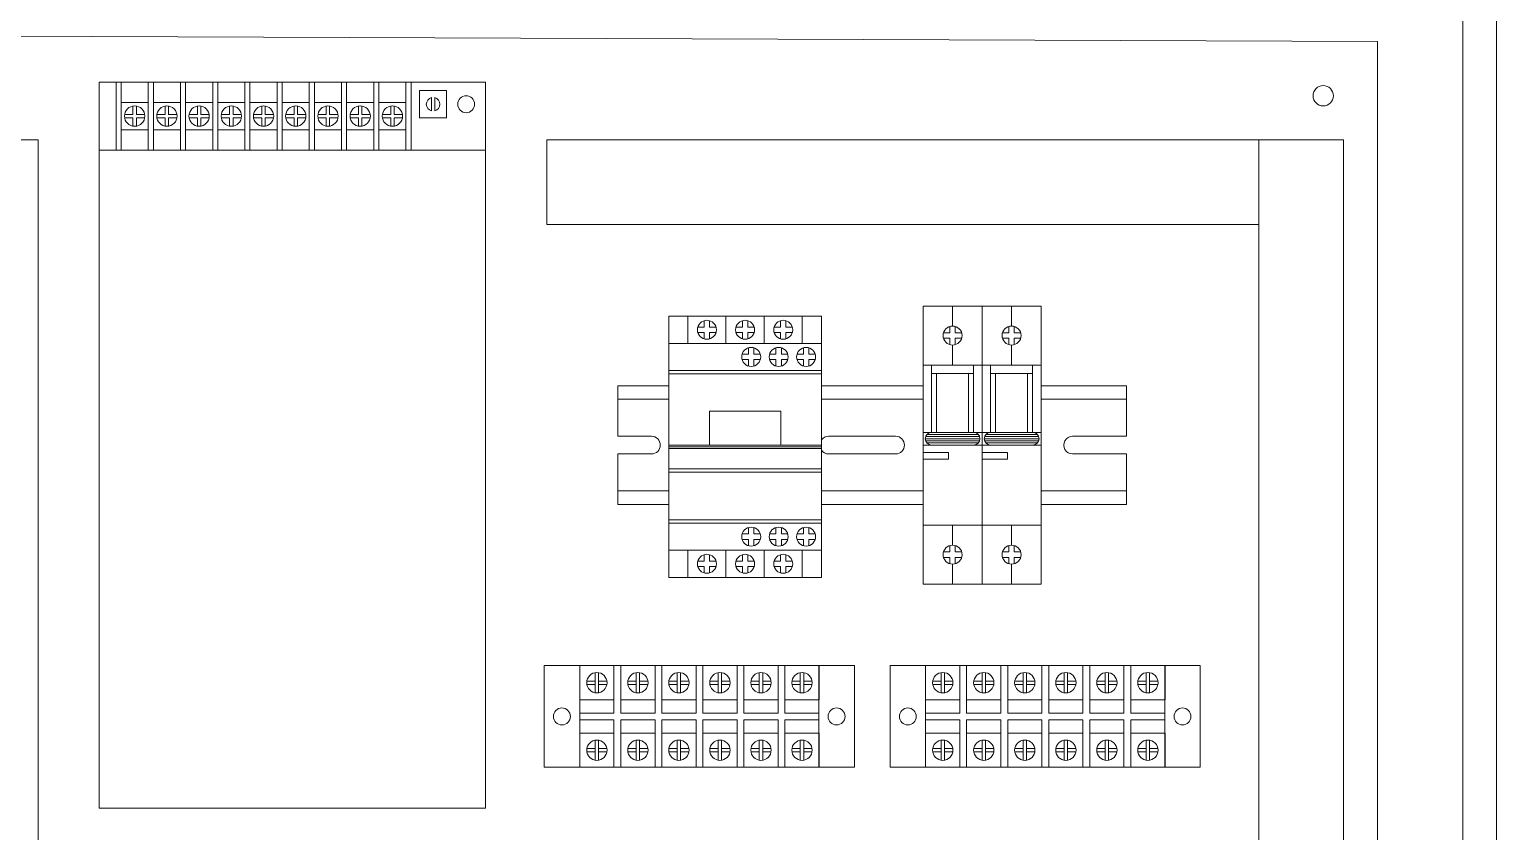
# Model space of a CAD drawing. Header units: millimetres. Extents: x 1937 to 4749, y 83 to 1608.
# Drawn here: x 1985.6 to 2072.1, y 564.7 to 612 of the extents above; entities that cross this region are included whole.
import ezdxf

# ---------------------------------------------------------------- set-up
doc = ezdxf.new("R2010")
doc.units = ezdxf.units.MM
doc.layers.get('0').update_dxf_attribs({"lineweight": 0})
for name, color, linetype, lineweight in [('Box Panel', 7, 'Continuous', 0), ('Kontaktor', 7, 'Continuous', 0), ('MCB', 7, 'Continuous', 0), ('PSU', 7, 'Continuous', 0)]:
    doc.layers.add(name, color=color, linetype=linetype, lineweight=lineweight)
doc.layers.add('Cable Duct', color=7, linetype='Continuous')

# ---------------------------------------------------------------- blocks, each defined once
blk = doc.blocks.new('MCB 1 FASA')
at = {"layer": 'MCB'}
for p, q in [((-8.7, 41), (8.7, 41)), ((-8.7, -41), (-8.7, 41)), ((0, 41), (0, 35.1)), ((8.7, 41), (8.7, -41)), ((-0.8, 34.99), (-0.8, 33.1)), ((0.8, 34.99), (0.8, 33.1)), ((-2.69, 33.1), (-0.8, 33.1)), ((-2.69, 31.5), (-0.8, 31.5)), ((-0.8, 31.5), (-0.8, 29.62)), ((0.8, 33.1), (2.68, 33.1)), ((0.8, 31.5), (0.8, 29.62)), ((0.8, 31.5), (2.68, 31.5)), ((0, 29.5), (0, 23.6)), ((-6.2, 3.75), (-6.2, 23.6)), ((6.2, 23.6), (6.2, 3.75)), ((8.7, 23.6), (8.7, 0)), ((-6.2, 21.1), (6.2, 21.1)), ((-4.7, 3.75), (-4.7, 21.1)), ((4.7, 21.1), (4.7, 3.75)), ((-6.2, 3.75), (-8.7, 3.75)), ((8.7, 0), (-8.7, 0)), ((-8.08, 1.88), (8.07, 1.88)), ((-7.97, 2.5), (7.96, 2.5)), ((-7.97, 1.25), (7.96, 1.25)), ((-7.6, 3.13), (7.59, 3.13)), ((-7.6, 0.63), (7.59, 0.63)), ((-6.2, 3.75), (6.2, 3.75)), ((-6.2, 0), (6.2, 0)), ((6.2, 3.75), (8.7, 3.75)), ((0, -23.6), (0, -29.5)), ((-0.8, -29.61), (-0.8, -31.5)), ((0.8, -29.61), (0.8, -31.5)), ((-2.69, -31.5), (-0.8, -31.5)), ((-2.69, -33.1), (-0.8, -33.1)), ((-0.8, -33.1), (-0.8, -34.98)), ((0.8, -31.5), (2.68, -31.5)), ((0.8, -33.1), (0.8, -34.98)), ((0.8, -33.1), (2.68, -33.1)), ((0, -35.1), (0, -41)), ((8.7, -41), (-8.7, -41))]:
    blk.add_line(p, q, dxfattribs=at)
for points in [[(-8.7, 23.6), (8.7, 23.6), (8.7, 41), (-8.7, 41)], [(-8.7, -2.14), (-1.2, -2.14), (-1.2, -4.14), (-8.7, -4.14)], [(-8.7, -41), (8.7, -41), (8.7, -23.6), (-8.7, -23.6)]]:
    blk.add_lwpolyline(points, close=True, dxfattribs=at)
for centre in [(0, 32.3), (0, -32.3)]:
    blk.add_circle(centre, 2.8, dxfattribs=at)
for centre, start, end in [((-6.2, 1.88), 90, 270), ((6.2, 1.88), 270, 90)]:
    blk.add_arc(centre, 1.88, start, end, dxfattribs=at)
blk = doc.blocks.new('PSU')
for p, q in [((109.17, 19.87), (22.17, 19.87)), ((22.17, 19.87), (22.17, -0.13)), ((23.67, 19.87), (23.67, -0.13)), ((31.67, 19.87), (31.67, -0.13)), ((33.17, 19.87), (33.17, -0.13)), ((41.17, 19.87), (41.17, -0.13)), ((42.67, 19.87), (42.67, -0.13)), ((50.67, 19.87), (50.67, -0.13)), ((52.17, 19.87), (52.17, -0.13)), ((60.17, 19.87), (60.17, -0.13)), ((61.67, 19.87), (61.67, -0.13)), ((69.67, 19.87), (69.67, -0.13)), ((71.17, 19.87), (71.17, -0.13)), ((79.17, 19.87), (79.17, -0.13)), ((80.67, 19.87), (80.67, -0.13)), ((88.67, 19.87), (88.67, -0.13)), ((90.17, 19.87), (90.17, -0.13)), ((98.17, 19.87), (98.17, -0.13)), ((99.67, 19.87), (99.67, -0.13)), ((107.67, -0.13), (107.67, 19.87)), ((109.17, -0.13), (109.17, 19.87)), ((24.71, 10.37), (27.17, 10.37)), ((24.71, 9.37), (27.17, 9.37)), ((27.17, 12.83), (27.17, 10.37)), ((27.17, 9.37), (27.17, 6.91)), ((28.17, 12.83), (28.17, 10.37)), ((28.17, 10.37), (30.63, 10.37)), ((28.17, 9.37), (28.17, 6.91)), ((28.17, 9.37), (30.63, 9.37)), ((34.21, 10.37), (36.67, 10.37)), ((34.21, 9.37), (36.67, 9.37)), ((36.67, 12.83), (36.67, 10.37)), ((36.67, 9.37), (36.67, 6.91)), ((37.67, 12.83), (37.67, 10.37)), ((37.67, 10.37), (40.13, 10.37)), ((37.67, 9.37), (37.67, 6.91)), ((37.67, 9.37), (40.13, 9.37)), ((43.71, 10.37), (46.17, 10.37)), ((43.71, 9.37), (46.17, 9.37)), ((46.17, 12.83), (46.17, 10.37)), ((46.17, 9.37), (46.17, 6.91)), ((47.17, 12.83), (47.17, 10.37)), ((47.17, 10.37), (49.63, 10.37)), ((47.17, 9.37), (47.17, 6.91)), ((47.17, 9.37), (49.63, 9.37)), ((53.21, 10.37), (55.67, 10.37)), ((53.21, 9.37), (55.67, 9.37)), ((55.67, 12.83), (55.67, 10.37)), ((55.67, 9.37), (55.67, 6.91)), ((56.67, 12.83), (56.67, 10.37)), ((56.67, 10.37), (59.13, 10.37)), ((56.67, 9.37), (56.67, 6.91)), ((56.67, 9.37), (59.13, 9.37)), ((62.71, 10.37), (65.17, 10.37)), ((62.71, 9.37), (65.17, 9.37)), ((65.17, 12.83), (65.17, 10.37)), ((65.17, 9.37), (65.17, 6.91)), ((66.17, 12.83), (66.17, 10.37)), ((66.17, 10.37), (68.63, 10.37)), ((66.17, 9.37), (66.17, 6.91)), ((66.17, 9.37), (68.63, 9.37)), ((72.21, 10.37), (74.67, 10.37)), ((72.21, 9.37), (74.67, 9.37)), ((74.67, 12.83), (74.67, 10.37)), ((74.67, 9.37), (74.67, 6.91)), ((75.67, 12.83), (75.67, 10.37)), ((75.67, 10.37), (78.13, 10.37)), ((75.67, 9.37), (75.67, 6.91)), ((75.67, 9.37), (78.13, 9.37)), ((81.71, 10.37), (84.17, 10.37)), ((81.71, 9.37), (84.17, 9.37)), ((84.17, 12.83), (84.17, 10.37)), ((84.17, 9.37), (84.17, 6.91)), ((85.17, 12.83), (85.17, 10.37)), ((85.17, 10.37), (87.63, 10.37)), ((85.17, 9.37), (85.17, 6.91)), ((85.17, 9.37), (87.63, 9.37)), ((91.21, 10.37), (93.67, 10.37)), ((91.21, 9.37), (93.67, 9.37)), ((93.67, 12.83), (93.67, 10.37)), ((93.67, 9.37), (93.67, 6.91)), ((94.67, 12.83), (94.67, 10.37)), ((94.67, 10.37), (97.13, 10.37)), ((94.67, 9.37), (94.67, 6.91)), ((94.67, 9.37), (97.13, 9.37)), ((100.71, 10.37), (103.17, 10.37)), ((100.71, 9.37), (103.17, 9.37)), ((103.17, 12.83), (103.17, 10.37)), ((103.17, 9.37), (103.17, 6.91)), ((104.17, 12.83), (104.17, 10.37)), ((104.17, 10.37), (106.63, 10.37)), ((104.17, 9.37), (104.17, 6.91)), ((104.17, 9.37), (106.63, 9.37)), ((15.17, 8.31), (15.17, 4.43)), ((16.17, 8.31), (16.17, 4.43)), ((22.17, -0.13), (109.17, -0.13))]:
    blk.add_line(p, q)
for points in [[(23.67, 13.87), (31.67, 13.87), (31.67, 5.87), (23.67, 5.87)], [(33.17, 13.87), (41.17, 13.87), (41.17, 5.87), (33.17, 5.87)], [(42.67, 13.87), (50.67, 13.87), (50.67, 5.87), (42.67, 5.87)], [(52.17, 13.87), (60.17, 13.87), (60.17, 5.87), (52.17, 5.87)], [(61.67, 13.87), (69.67, 13.87), (69.67, 5.87), (61.67, 5.87)], [(71.17, 13.87), (79.17, 13.87), (79.17, 5.87), (71.17, 5.87)], [(80.67, 13.87), (88.67, 13.87), (88.67, 5.87), (80.67, 5.87)], [(90.17, 13.87), (98.17, 13.87), (98.17, 5.87), (90.17, 5.87)], [(99.67, 13.87), (107.67, 13.87), (107.67, 5.87), (99.67, 5.87)], [(11.67, 10.37), (19.67, 10.37), (19.67, 2.37), (11.67, 2.37)]]:
    blk.add_lwpolyline(points, close=True)
for centre, radius in [((5.92, 6.37), 2.5), ((27.67, 9.87), 3), ((37.17, 9.87), 3), ((46.67, 9.87), 3), ((56.17, 9.87), 3), ((65.67, 9.87), 3), ((75.17, 9.87), 3), ((84.67, 9.87), 3), ((94.17, 9.87), 3), ((103.67, 9.87), 3)]:
    blk.add_circle(centre, radius)
for start, end in [(104.4775, 255.5225), (284.4775, 75.5225)]:
    blk.add_arc((15.67, 6.37), 2, start, end)
at = {"layer": 'PSU'}
for p, q in [((0.17, -0.13), (0.17, 213.87)), ((0.17, 213.87), (114.17, 213.87)), ((114.17, 213.87), (114.17, -0.13)), ((114.17, 19.87), (0.17, 19.87)), ((114.17, -0.13), (0.17, -0.13))]:
    blk.add_line(p, q, dxfattribs=at)
blk = doc.blocks.new('Kontaktor')
at = {"layer": 'Kontaktor'}
for p, q in [((2979.03, 1753.55), (3024.03, 1753.55)), ((2979.03, 1676.55), (2979.03, 1753.55)), ((2984.65, 1753.55), (2984.65, 1745.55)), ((2995.9, 1753.55), (2995.9, 1745.55)), ((3007.15, 1753.55), (3007.15, 1745.55)), ((3018.4, 1753.55), (3018.4, 1745.55)), ((3024.03, 1753.55), (3024.03, 1676.55)), ((2987.59, 1750.35), (2989.48, 1750.35)), ((2987.59, 1748.75), (2989.48, 1748.75)), ((2989.48, 1752.23), (2989.48, 1750.35)), ((2989.48, 1748.75), (2989.48, 1746.86)), ((2991.08, 1752.23), (2991.08, 1750.35)), ((2991.08, 1750.35), (2992.96, 1750.35)), ((2991.08, 1748.75), (2991.08, 1746.86)), ((2991.08, 1748.75), (2992.96, 1748.75)), ((2998.84, 1750.35), (3000.73, 1750.35)), ((2998.84, 1748.75), (3000.73, 1748.75)), ((3000.73, 1752.23), (3000.73, 1750.35)), ((3000.73, 1748.75), (3000.73, 1746.86)), ((3002.33, 1752.23), (3002.33, 1750.35)), ((3002.33, 1750.35), (3004.21, 1750.35)), ((3002.33, 1748.75), (3002.33, 1746.86)), ((3002.33, 1748.75), (3004.21, 1748.75)), ((3010.09, 1750.35), (3011.98, 1750.35)), ((3010.09, 1748.75), (3011.98, 1748.75)), ((3011.98, 1752.23), (3011.98, 1750.35)), ((3011.98, 1748.75), (3011.98, 1746.86)), ((3013.58, 1752.23), (3013.58, 1750.35)), ((3013.58, 1750.35), (3015.46, 1750.35)), ((3013.58, 1748.75), (3013.58, 1746.86)), ((3013.58, 1748.75), (3015.46, 1748.75)), ((2979.03, 1745.55), (3024.03, 1745.55)), ((3002.53, 1744.23), (3002.53, 1742.35)), ((3004.13, 1744.23), (3004.13, 1742.35)), ((3010.63, 1744.23), (3010.63, 1742.35)), ((3012.23, 1744.23), (3012.23, 1742.35)), ((3018.73, 1744.23), (3018.73, 1742.35)), ((3020.33, 1744.23), (3020.33, 1742.35)), ((3000.64, 1742.35), (3002.53, 1742.35)), ((3000.64, 1740.75), (3002.53, 1740.75)), ((3002.53, 1740.75), (3002.53, 1738.86)), ((3004.13, 1742.35), (3006.01, 1742.35)), ((3004.13, 1740.75), (3004.13, 1738.86)), ((3004.13, 1740.75), (3006.01, 1740.75)), ((3008.74, 1742.35), (3010.63, 1742.35)), ((3008.74, 1740.75), (3010.63, 1740.75)), ((3010.63, 1740.75), (3010.63, 1738.86)), ((3012.23, 1742.35), (3014.11, 1742.35)), ((3012.23, 1740.75), (3012.23, 1738.86)), ((3012.23, 1740.75), (3014.11, 1740.75)), ((3016.84, 1742.35), (3018.73, 1742.35)), ((3016.84, 1740.75), (3018.73, 1740.75)), ((3018.73, 1740.75), (3018.73, 1738.86)), ((3020.33, 1742.35), (3022.21, 1742.35)), ((3020.33, 1740.75), (3020.33, 1738.86)), ((3020.33, 1740.75), (3022.21, 1740.75)), ((2979.03, 1737.55), (3024.03, 1737.55)), ((2979.03, 1736.55), (3024.03, 1736.55)), ((3012.03, 1725.55), (2991.03, 1725.55)), ((2991.03, 1715.55), (2991.03, 1725.55)), ((3012.03, 1725.55), (3012.03, 1715.55)), ((3024.03, 1715.55), (2979.03, 1715.55)), ((2979.03, 1715.05), (3024.03, 1715.05)), ((3024.03, 1714.55), (2979.03, 1714.55)), ((3024.03, 1708.55), (2979.03, 1708.55)), ((3024.03, 1707.55), (2979.03, 1707.55)), ((3024.03, 1693.55), (2979.03, 1693.55)), ((3024.03, 1692.55), (2979.03, 1692.55)), ((3000.64, 1689.35), (3002.53, 1689.35)), ((3000.64, 1687.75), (3002.53, 1687.75)), ((3002.53, 1691.23), (3002.53, 1689.35)), ((3002.53, 1687.75), (3002.53, 1685.86)), ((3004.13, 1691.23), (3004.13, 1689.35)), ((3004.13, 1689.35), (3006.01, 1689.35)), ((3004.13, 1687.75), (3004.13, 1685.86)), ((3004.13, 1687.75), (3006.01, 1687.75)), ((3008.74, 1689.35), (3010.63, 1689.35)), ((3008.74, 1687.75), (3010.63, 1687.75)), ((3010.63, 1691.23), (3010.63, 1689.35)), ((3010.63, 1687.75), (3010.63, 1685.86)), ((3012.23, 1691.23), (3012.23, 1689.35)), ((3012.23, 1689.35), (3014.11, 1689.35)), ((3012.23, 1687.75), (3012.23, 1685.86)), ((3012.23, 1687.75), (3014.11, 1687.75)), ((3016.84, 1689.35), (3018.73, 1689.35)), ((3016.84, 1687.75), (3018.73, 1687.75)), ((3018.73, 1691.23), (3018.73, 1689.35)), ((3018.73, 1687.75), (3018.73, 1685.86)), ((3020.33, 1691.23), (3020.33, 1689.35)), ((3020.33, 1689.35), (3022.21, 1689.35)), ((3020.33, 1687.75), (3020.33, 1685.86)), ((3020.33, 1687.75), (3022.21, 1687.75)), ((3024.03, 1684.55), (2979.03, 1684.55)), ((2984.65, 1684.55), (2984.65, 1676.55)), ((2995.9, 1684.55), (2995.9, 1676.55)), ((3007.15, 1684.55), (3007.15, 1676.55)), ((3018.4, 1684.55), (3018.4, 1676.55)), ((2987.59, 1681.35), (2989.48, 1681.35)), ((2987.59, 1679.75), (2989.48, 1679.75)), ((2989.48, 1683.23), (2989.48, 1681.35)), ((2989.48, 1679.75), (2989.48, 1677.86)), ((2991.08, 1683.23), (2991.08, 1681.35)), ((2991.08, 1681.35), (2992.96, 1681.35)), ((2991.08, 1679.75), (2991.08, 1677.86)), ((2991.08, 1679.75), (2992.96, 1679.75)), ((2998.84, 1681.35), (3000.73, 1681.35)), ((2998.84, 1679.75), (3000.73, 1679.75)), ((3000.73, 1683.23), (3000.73, 1681.35)), ((3000.73, 1679.75), (3000.73, 1677.86)), ((3002.33, 1683.23), (3002.33, 1681.35)), ((3002.33, 1681.35), (3004.21, 1681.35)), ((3002.33, 1679.75), (3002.33, 1677.86)), ((3002.33, 1679.75), (3004.21, 1679.75)), ((3010.09, 1681.35), (3011.98, 1681.35)), ((3010.09, 1679.75), (3011.98, 1679.75)), ((3011.98, 1683.23), (3011.98, 1681.35)), ((3011.98, 1679.75), (3011.98, 1677.86)), ((3013.58, 1683.23), (3013.58, 1681.35)), ((3013.58, 1681.35), (3015.46, 1681.35)), ((3013.58, 1679.75), (3013.58, 1677.86)), ((3013.58, 1679.75), (3015.46, 1679.75)), ((3024.03, 1676.55), (2979.03, 1676.55))]:
    blk.add_line(p, q, dxfattribs=at)
for centre in [(2990.28, 1749.55), (3001.53, 1749.55), (3012.78, 1749.55), (3003.33, 1741.55), (3011.43, 1741.55), (3019.53, 1741.55), (3003.33, 1688.55), (3011.43, 1688.55), (3019.53, 1688.55), (2990.28, 1680.55), (3001.53, 1680.55), (3012.78, 1680.55)]:
    blk.add_circle(centre, 2.8, dxfattribs=at)

msp = doc.modelspace()

# ---------------------------------------------------------------- linework, layer by layer
for p, q in [((2015.949, 574.484), (2034.249, 574.484)), ((2015.949, 568.484), (2015.949, 574.484)), ((2018.049, 568.484), (2018.049, 574.484)), ((2018.959, 574.065), (2018.959, 572.882)), ((2019.159, 574.065), (2019.159, 572.882)), ((2020.069, 571.684), (2020.069, 574.484)), ((2020.469, 571.684), (2020.469, 574.484)), ((2021.379, 574.065), (2021.379, 572.882)), ((2021.579, 574.065), (2021.579, 572.882)), ((2022.489, 571.684), (2022.489, 574.484)), ((2022.889, 571.684), (2022.889, 574.484)), ((2023.799, 574.065), (2023.799, 572.882)), ((2023.999, 574.065), (2023.999, 572.882)), ((2024.909, 571.684), (2024.909, 574.484)), ((2025.309, 571.684), (2025.309, 574.484)), ((2026.219, 574.065), (2026.219, 572.882)), ((2026.419, 574.065), (2026.419, 572.882)), ((2027.329, 571.684), (2027.329, 574.484)), ((2027.729, 571.684), (2027.729, 574.484)), ((2028.639, 574.065), (2028.639, 572.882)), ((2028.839, 574.065), (2028.839, 572.882)), ((2029.749, 571.684), (2029.749, 574.484)), ((2030.149, 571.684), (2030.149, 574.484)), ((2031.059, 574.065), (2031.059, 572.882)), ((2031.259, 574.065), (2031.259, 572.882)), ((2032.149, 574.484), (2032.149, 568.484)), ((2034.249, 574.484), (2034.249, 568.484)), ((2036.349, 574.484), (2054.649, 574.484)), ((2036.349, 568.484), (2036.349, 574.484)), ((2038.449, 568.484), (2038.449, 574.484)), ((2039.359, 574.065), (2039.359, 572.882)), ((2039.559, 574.065), (2039.559, 572.882)), ((2040.469, 571.684), (2040.469, 574.484)), ((2040.869, 571.684), (2040.869, 574.484)), ((2041.779, 574.065), (2041.779, 572.882)), ((2041.979, 574.065), (2041.979, 572.882)), ((2042.889, 571.684), (2042.889, 574.484)), ((2043.289, 571.684), (2043.289, 574.484)), ((2044.199, 574.065), (2044.199, 572.882)), ((2044.399, 574.065), (2044.399, 572.882)), ((2045.309, 571.684), (2045.309, 574.484)), ((2045.709, 571.684), (2045.709, 574.484)), ((2046.619, 574.065), (2046.619, 572.882)), ((2046.819, 574.065), (2046.819, 572.882)), ((2047.729, 571.684), (2047.729, 574.484)), ((2048.129, 571.684), (2048.129, 574.484)), ((2049.039, 574.065), (2049.039, 572.882)), ((2049.239, 574.065), (2049.239, 572.882)), ((2050.149, 571.684), (2050.149, 574.484)), ((2050.549, 571.684), (2050.549, 574.484)), ((2051.459, 574.065), (2051.459, 572.882)), ((2051.659, 574.065), (2051.659, 572.882)), ((2052.549, 574.484), (2052.549, 568.484)), ((2054.649, 574.484), (2054.649, 568.484)), ((2018.467, 573.574), (2018.959, 573.574)), ((2018.467, 573.374), (2018.959, 573.374)), ((2019.159, 573.574), (2019.651, 573.574)), ((2019.159, 573.374), (2019.651, 573.374)), ((2020.887, 573.574), (2021.379, 573.574)), ((2020.887, 573.374), (2021.379, 573.374)), ((2021.579, 573.574), (2022.071, 573.574)), ((2021.579, 573.374), (2022.071, 573.374)), ((2023.307, 573.574), (2023.799, 573.574)), ((2023.307, 573.374), (2023.799, 573.374)), ((2023.999, 573.574), (2024.491, 573.574)), ((2023.999, 573.374), (2024.491, 573.374)), ((2025.727, 573.574), (2026.219, 573.574)), ((2025.727, 573.374), (2026.219, 573.374)), ((2026.419, 573.574), (2026.911, 573.574)), ((2026.419, 573.374), (2026.911, 573.374)), ((2028.147, 573.574), (2028.639, 573.574)), ((2028.147, 573.374), (2028.639, 573.374)), ((2028.839, 573.574), (2029.331, 573.574)), ((2028.839, 573.374), (2029.331, 573.374)), ((2030.567, 573.574), (2031.059, 573.574)), ((2030.567, 573.374), (2031.059, 573.374)), ((2031.259, 573.574), (2031.751, 573.574)), ((2031.259, 573.374), (2031.751, 573.374)), ((2038.867, 573.574), (2039.359, 573.574)), ((2038.867, 573.374), (2039.359, 573.374)), ((2039.559, 573.574), (2040.051, 573.574)), ((2039.559, 573.374), (2040.051, 573.374)), ((2041.287, 573.574), (2041.779, 573.574)), ((2041.287, 573.374), (2041.779, 573.374)), ((2041.979, 573.574), (2042.471, 573.574)), ((2041.979, 573.374), (2042.471, 573.374)), ((2043.707, 573.574), (2044.199, 573.574)), ((2043.707, 573.374), (2044.199, 573.374)), ((2044.399, 573.574), (2044.891, 573.574)), ((2044.399, 573.374), (2044.891, 573.374)), ((2046.127, 573.574), (2046.619, 573.574)), ((2046.127, 573.374), (2046.619, 573.374)), ((2046.819, 573.574), (2047.311, 573.574)), ((2046.819, 573.374), (2047.311, 573.374)), ((2048.547, 573.574), (2049.039, 573.574)), ((2048.547, 573.374), (2049.039, 573.374)), ((2049.239, 573.574), (2049.731, 573.574)), ((2049.239, 573.374), (2049.731, 573.374)), ((2050.967, 573.574), (2051.459, 573.574)), ((2050.967, 573.374), (2051.459, 573.374)), ((2051.659, 573.574), (2052.151, 573.574)), ((2051.659, 573.374), (2052.151, 573.374)), ((2018.049, 571.684), (2020.069, 571.684)), ((2018.049, 571.284), (2020.069, 571.284)), ((2020.069, 568.484), (2020.069, 571.284)), ((2020.469, 571.684), (2022.489, 571.684)), ((2020.469, 571.284), (2022.489, 571.284)), ((2020.469, 568.484), (2020.469, 571.284)), ((2022.489, 568.484), (2022.489, 571.284)), ((2022.889, 571.684), (2024.909, 571.684)), ((2022.889, 571.284), (2024.909, 571.284)), ((2022.889, 568.484), (2022.889, 571.284)), ((2024.909, 568.484), (2024.909, 571.284)), ((2025.309, 571.684), (2027.329, 571.684)), ((2025.309, 571.284), (2027.329, 571.284)), ((2025.309, 568.484), (2025.309, 571.284)), ((2027.329, 568.484), (2027.329, 571.284)), ((2027.729, 571.684), (2029.749, 571.684)), ((2027.729, 571.284), (2029.749, 571.284)), ((2027.729, 568.484), (2027.729, 571.284)), ((2029.749, 568.484), (2029.749, 571.284)), ((2030.149, 571.684), (2032.149, 571.684)), ((2030.149, 571.284), (2032.149, 571.284)), ((2030.149, 568.484), (2030.149, 571.284)), ((2038.449, 571.684), (2040.469, 571.684)), ((2038.449, 571.284), (2040.469, 571.284)), ((2040.469, 568.484), (2040.469, 571.284)), ((2040.869, 571.684), (2042.889, 571.684)), ((2040.869, 571.284), (2042.889, 571.284)), ((2040.869, 568.484), (2040.869, 571.284)), ((2042.889, 568.484), (2042.889, 571.284)), ((2043.289, 571.684), (2045.309, 571.684)), ((2043.289, 571.284), (2045.309, 571.284)), ((2043.289, 568.484), (2043.289, 571.284)), ((2045.309, 568.484), (2045.309, 571.284)), ((2045.709, 571.684), (2047.729, 571.684)), ((2045.709, 571.284), (2047.729, 571.284)), ((2045.709, 568.484), (2045.709, 571.284)), ((2047.729, 568.484), (2047.729, 571.284)), ((2048.129, 571.684), (2050.149, 571.684)), ((2048.129, 571.284), (2050.149, 571.284)), ((2048.129, 568.484), (2048.129, 571.284)), ((2050.149, 568.484), (2050.149, 571.284)), ((2050.549, 571.684), (2052.549, 571.684)), ((2050.549, 571.284), (2052.549, 571.284)), ((2050.549, 568.484), (2050.549, 571.284)), ((2018.467, 569.594), (2018.959, 569.594)), ((2018.959, 570.085), (2018.959, 568.902)), ((2019.159, 570.085), (2019.159, 568.902)), ((2019.159, 569.594), (2019.651, 569.594)), ((2020.887, 569.594), (2021.379, 569.594)), ((2021.379, 570.085), (2021.379, 568.902)), ((2021.579, 570.085), (2021.579, 568.902)), ((2021.579, 569.594), (2022.071, 569.594)), ((2023.307, 569.594), (2023.799, 569.594)), ((2023.799, 570.085), (2023.799, 568.902)), ((2023.999, 570.085), (2023.999, 568.902)), ((2023.999, 569.594), (2024.491, 569.594)), ((2025.727, 569.594), (2026.219, 569.594)), ((2026.219, 570.085), (2026.219, 568.902)), ((2026.419, 570.085), (2026.419, 568.902)), ((2026.419, 569.594), (2026.911, 569.594)), ((2028.147, 569.594), (2028.639, 569.594)), ((2028.639, 570.085), (2028.639, 568.902)), ((2028.839, 570.085), (2028.839, 568.902)), ((2028.839, 569.594), (2029.331, 569.594)), ((2030.567, 569.594), (2031.059, 569.594)), ((2031.059, 570.085), (2031.059, 568.902)), ((2031.259, 570.085), (2031.259, 568.902)), ((2031.259, 569.594), (2031.751, 569.594)), ((2038.867, 569.594), (2039.359, 569.594)), ((2039.359, 570.085), (2039.359, 568.902)), ((2039.559, 570.085), (2039.559, 568.902)), ((2039.559, 569.594), (2040.051, 569.594)), ((2041.287, 569.594), (2041.779, 569.594)), ((2041.779, 570.085), (2041.779, 568.902)), ((2041.979, 570.085), (2041.979, 568.902)), ((2041.979, 569.594), (2042.471, 569.594)), ((2043.707, 569.594), (2044.199, 569.594)), ((2044.199, 570.085), (2044.199, 568.902)), ((2044.399, 570.085), (2044.399, 568.902)), ((2044.399, 569.594), (2044.891, 569.594)), ((2046.127, 569.594), (2046.619, 569.594)), ((2046.619, 570.085), (2046.619, 568.902)), ((2046.819, 570.085), (2046.819, 568.902)), ((2046.819, 569.594), (2047.311, 569.594)), ((2048.547, 569.594), (2049.039, 569.594)), ((2049.039, 570.085), (2049.039, 568.902)), ((2049.239, 570.085), (2049.239, 568.902)), ((2049.239, 569.594), (2049.731, 569.594)), ((2050.967, 569.594), (2051.459, 569.594)), ((2051.459, 570.085), (2051.459, 568.902)), ((2051.659, 570.085), (2051.659, 568.902)), ((2051.659, 569.594), (2052.151, 569.594)), ((2018.467, 569.394), (2018.959, 569.394)), ((2019.159, 569.394), (2019.651, 569.394)), ((2020.887, 569.394), (2021.379, 569.394)), ((2021.579, 569.394), (2022.071, 569.394)), ((2023.307, 569.394), (2023.799, 569.394)), ((2023.999, 569.394), (2024.491, 569.394)), ((2025.727, 569.394), (2026.219, 569.394)), ((2026.419, 569.394), (2026.911, 569.394)), ((2028.147, 569.394), (2028.639, 569.394)), ((2028.839, 569.394), (2029.331, 569.394)), ((2030.567, 569.394), (2031.059, 569.394)), ((2031.259, 569.394), (2031.751, 569.394)), ((2038.867, 569.394), (2039.359, 569.394)), ((2039.559, 569.394), (2040.051, 569.394)), ((2041.287, 569.394), (2041.779, 569.394)), ((2041.979, 569.394), (2042.471, 569.394)), ((2043.707, 569.394), (2044.199, 569.394)), ((2044.399, 569.394), (2044.891, 569.394)), ((2046.127, 569.394), (2046.619, 569.394)), ((2046.819, 569.394), (2047.311, 569.394)), ((2048.547, 569.394), (2049.039, 569.394)), ((2049.239, 569.394), (2049.731, 569.394)), ((2050.967, 569.394), (2051.459, 569.394)), ((2051.659, 569.394), (2052.151, 569.394)), ((2034.249, 568.484), (2015.949, 568.484)), ((2054.649, 568.484), (2036.349, 568.484))]:
    msp.add_line(p, q)
msp.add_lwpolyline([(2023.299, 590.983), (2020.299, 590.983), (2020.299, 588.003), (2022.279, 588.003, -1), (2022.279, 586.963), (2020.299, 586.963), (2020.299, 583.983), (2023.299, 583.983)], format="xyb")
for points in [[(2038.299, 590.983), (2032.299, 590.983)], [(2047.119, 588.003), (2050.299, 588.003), (2050.299, 590.983), (2050.299, 590.983), (2045.259, 590.983)], [(2023.299, 590.183), (2020.299, 590.183), (2020.299, 590.183)], [(2038.299, 590.183), (2032.299, 590.183)], [(2050.299, 590.183), (2045.259, 590.183)], [(2032.719, 588.003), (2036.679, 588.003)], [(2036.679, 586.963), (2032.719, 586.963)], [(2045.259, 583.983), (2050.299, 583.983), (2050.299, 583.983), (2050.299, 586.963), (2047.119, 586.963)], [(2023.299, 584.783), (2020.299, 584.783), (2020.299, 584.783)], [(2038.299, 584.783), (2032.299, 584.783)], [(2050.299, 584.783), (2045.259, 584.783)], [(2032.299, 583.983), (2038.299, 583.983)]]:
    msp.add_lwpolyline(points)
for points in [[(2018.049, 572.464), (2020.069, 572.464), (2020.069, 574.484), (2018.049, 574.484)], [(2020.469, 572.464), (2022.489, 572.464), (2022.489, 574.484), (2020.469, 574.484)], [(2022.889, 572.464), (2024.909, 572.464), (2024.909, 574.484), (2022.889, 574.484)], [(2025.309, 572.464), (2027.329, 572.464), (2027.329, 574.484), (2025.309, 574.484)], [(2027.729, 572.464), (2029.749, 572.464), (2029.749, 574.484), (2027.729, 574.484)], [(2030.149, 572.464), (2032.169, 572.464), (2032.169, 574.484), (2030.149, 574.484)], [(2038.449, 572.464), (2040.469, 572.464), (2040.469, 574.484), (2038.449, 574.484)], [(2040.869, 572.464), (2042.889, 572.464), (2042.889, 574.484), (2040.869, 574.484)], [(2043.289, 572.464), (2045.309, 572.464), (2045.309, 574.484), (2043.289, 574.484)], [(2045.709, 572.464), (2047.729, 572.464), (2047.729, 574.484), (2045.709, 574.484)], [(2048.129, 572.464), (2050.149, 572.464), (2050.149, 574.484), (2048.129, 574.484)], [(2050.549, 572.464), (2052.569, 572.464), (2052.569, 574.484), (2050.549, 574.484)], [(2018.049, 568.484), (2020.069, 568.484), (2020.069, 570.504), (2018.049, 570.504)], [(2020.469, 568.484), (2022.489, 568.484), (2022.489, 570.504), (2020.469, 570.504)], [(2022.889, 568.484), (2024.909, 568.484), (2024.909, 570.504), (2022.889, 570.504)], [(2025.309, 568.484), (2027.329, 568.484), (2027.329, 570.504), (2025.309, 570.504)], [(2027.729, 568.484), (2029.749, 568.484), (2029.749, 570.504), (2027.729, 570.504)], [(2030.149, 568.484), (2032.169, 568.484), (2032.169, 570.504), (2030.149, 570.504)], [(2038.449, 568.484), (2040.469, 568.484), (2040.469, 570.504), (2038.449, 570.504)], [(2040.869, 568.484), (2042.889, 568.484), (2042.889, 570.504), (2040.869, 570.504)], [(2043.289, 568.484), (2045.309, 568.484), (2045.309, 570.504), (2043.289, 570.504)], [(2045.709, 568.484), (2047.729, 568.484), (2047.729, 570.504), (2045.709, 570.504)], [(2048.129, 568.484), (2050.149, 568.484), (2050.149, 570.504), (2048.129, 570.504)], [(2050.549, 568.484), (2052.569, 568.484), (2052.569, 570.504), (2050.549, 570.504)]]:
    msp.add_lwpolyline(points, close=True)
for centre, radius in [((2061.899, 608.084), 0.6), ((2019.059, 573.474), 0.6), ((2021.479, 573.474), 0.6), ((2023.899, 573.474), 0.6), ((2026.319, 573.474), 0.6), ((2028.739, 573.474), 0.6), ((2031.159, 573.474), 0.6), ((2039.459, 573.474), 0.6), ((2041.879, 573.474), 0.6), ((2044.299, 573.474), 0.6), ((2046.719, 573.474), 0.6), ((2049.139, 573.474), 0.6), ((2051.559, 573.474), 0.6), ((2016.999, 571.484), 0.5), ((2033.199, 571.484), 0.5), ((2037.399, 571.484), 0.5), ((2053.599, 571.484), 0.5), ((2019.059, 569.494), 0.6), ((2021.479, 569.494), 0.6), ((2023.899, 569.494), 0.6), ((2026.319, 569.494), 0.6), ((2028.739, 569.494), 0.6), ((2031.159, 569.494), 0.6), ((2039.459, 569.494), 0.6), ((2041.879, 569.494), 0.6), ((2044.299, 569.494), 0.6), ((2046.719, 569.494), 0.6), ((2049.139, 569.494), 0.6), ((2051.559, 569.494), 0.6)]:
    msp.add_circle(centre, radius)
for centre, major_axis, start_param, end_param in [((2032.719, 587.483), (-0.52, 0), 4.712389, 5.652617), ((2036.679, 587.483), (0, 0.52), 3.141593, 6.283185), ((2047.119, 587.483), (-0.52, 0), 4.712389, 7.853982), ((2032.719, 587.483), (-0.52, 0), 6.913754, 7.853982)]:
    msp.add_ellipse(centre, major_axis=major_axis, ratio=1, start_param=start_param, end_param=end_param)
at = {"layer": 'Box Panel'}
for points in [[(1972.129, 530.084), (1972.129, 618.484), (2072.129, 618.484), (2072.129, 516.734)], [(1974.129, 530.084), (1974.129, 616.484), (2070.129, 616.484), (2070.129, 516.734)]]:
    msp.add_lwpolyline(points, dxfattribs=at)
msp.add_lwpolyline([(1979.158, 611.622), (2065.099, 611.284), (2065.099, 505.684), (1979.158, 506.022)], close=True, dxfattribs=at)
at = {"layer": 'Cable Duct', "lineweight": 0}
for points in [[(1986.099, 511.484), (1981.099, 511.484), (1981.099, 605.484), (1986.099, 605.484)], [(2058.099, 605.484), (2058.099, 600.484), (2016.099, 600.484), (2016.099, 605.484)], [(2063.099, 511.484), (2058.099, 511.484), (2058.099, 605.484), (2063.099, 605.484)]]:
    msp.add_lwpolyline(points, close=True, dxfattribs=at)

# ---------------------------------------------------------------- block references
at = {"layer": 'Cable Duct', "xscale": 0.2, "yscale": 0.2, "zscale": 0.2}
msp.add_blockref('Kontaktor', (1427.494, 244.374), dxfattribs=at)
at = {"layer": 'MCB', "xscale": 0.2, "yscale": 0.2, "zscale": 0.2}
for p in [(2040.04, 587.483), (2043.52, 587.483)]:
    msp.add_blockref('MCB 1 FASA', p, dxfattribs=at)
at = {"layer": 'PSU', "xscale": 0.2, "yscale": 0.2, "zscale": 0.2, "rotation": 180}
msp.add_blockref('PSU', (2012.533, 608.858), dxfattribs=at)

doc.saveas('drawing.dxf')
